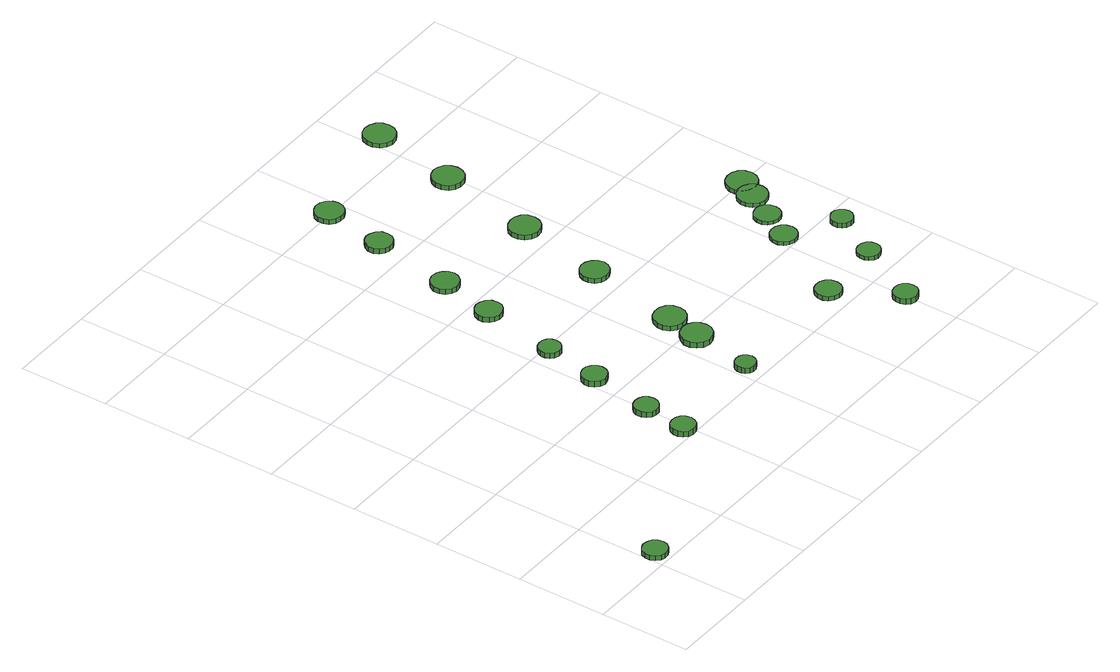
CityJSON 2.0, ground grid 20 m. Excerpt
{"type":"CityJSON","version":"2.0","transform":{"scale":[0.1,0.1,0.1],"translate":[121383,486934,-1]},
"CityObjects":{
"tree1":{"type":"SolitaryVegetationObject","attributes":{"function":"something"},"geometry":[{"type":"MultiSurface","lod":"1","boundaries":[[[0,1,2,3,4,5,6,7,8,9,10,11,12,13,14]],[[15,16,17,18,19,20,21,22,23,24,25,26,27,28,29]],[[0,29,28,1]],[[1,28,27,2]],[[2,27,26,3]],[[3,26,25,4]],[[4,25,24,5]],[[5,24,23,6]],[[6,23,22,7]],[[7,22,21,8]],[[8,21,20,9]],[[9,20,19,10]],[[10,19,18,11]],[[11,18,17,12]],[[12,17,16,13]],[[13,16,15,14]],[[14,15,29,0]]]}]},
"tree2":{"type":"SolitaryVegetationObject","attributes":{"function":"something"},"geometry":[{"type":"MultiSurface","lod":"1","boundaries":[[[30,31,32,33,34,35,36,37,38,39,40,41,42,43,44]],[[45,46,47,48,49,50,51,52,53,54,55,56,57,58,59]],[[30,59,58,31]],[[31,58,57,32]],[[32,57,56,33]],[[33,56,55,34]],[[34,55,54,35]],[[35,54,53,36]],[[36,53,52,37]],[[37,52,51,38]],[[38,51,50,39]],[[39,50,49,40]],[[40,49,48,41]],[[41,48,47,42]],[[42,47,46,43]],[[43,46,45,44]],[[44,45,59,30]]]}]},
"tree3":{"type":"SolitaryVegetationObject","attributes":{"function":"something"},"geometry":[{"type":"MultiSurface","lod":"1","boundaries":[[[60,61,62,63,64,65,66,67,68,69,70,71,72,73,74]],[[75,76,77,78,79,80,81,82,83,84,85,86,87,88,89]],[[60,89,88,61]],[[61,88,87,62]],[[62,87,86,63]],[[63,86,85,64]],[[64,85,84,65]],[[65,84,83,66]],[[66,83,82,67]],[[67,82,81,68]],[[68,81,80,69]],[[69,80,79,70]],[[70,79,78,71]],[[71,78,77,72]],[[72,77,76,73]],[[73,76,75,74]],[[74,75,89,60]]]}]},
"tree4":{"type":"SolitaryVegetationObject","attributes":{"function":"something"},"geometry":[{"type":"MultiSurface","lod":"1","boundaries":[[[90,91,92,93,94,95,96,97,98,99,100,101,102,103,104]],[[105,106,107,108,109,110,111,112,113,114,115,116,117,118,119]],[[90,119,118,91]],[[91,118,117,92]],[[92,117,116,93]],[[93,116,115,94]],[[94,115,114,95]],[[95,114,113,96]],[[96,113,112,97]],[[97,112,111,98]],[[98,111,110,99]],[[99,110,109,100]],[[100,109,108,101]],[[101,108,107,102]],[[102,107,106,103]],[[103,106,105,104]],[[104,105,119,90]]]}]},
"tree5":{"type":"SolitaryVegetationObject","attributes":{"function":"something"},"geometry":[{"type":"MultiSurface","lod":"1","boundaries":[[[120,121,122,123,124,125,126,127,128,129,130,131,132,133,134]],[[135,136,137,138,139,140,141,142,143,144,145,146,147,148,149]],[[120,149,148,121]],[[121,148,147,122]],[[122,147,146,123]],[[123,146,145,124]],[[124,145,144,125]],[[125,144,143,126]],[[126,143,142,127]],[[127,142,141,128]],[[128,141,140,129]],[[129,140,139,130]],[[130,139,138,131]],[[131,138,137,132]],[[132,137,136,133]],[[133,136,135,134]],[[134,135,149,120]]]}]},
"tree6":{"type":"SolitaryVegetationObject","attributes":{"function":"something"},"geometry":[{"type":"MultiSurface","lod":"1","boundaries":[[[150,151,152,153,154,155,156,157,158,159,160,161,162,163,164]],[[165,166,167,168,169,170,171,172,173,174,175,176,177,178,179]],[[150,179,178,151]],[[151,178,177,152]],[[152,177,176,153]],[[153,176,175,154]],[[154,175,174,155]],[[155,174,173,156]],[[156,173,172,157]],[[157,172,171,158]],[[158,171,170,159]],[[159,170,169,160]],[[160,169,168,161]],[[161,168,167,162]],[[162,167,166,163]],[[163,166,165,164]],[[164,165,179,150]]]}]},
"tree7":{"type":"SolitaryVegetationObject","attributes":{"function":"something"},"geometry":[{"type":"MultiSurface","lod":"1","boundaries":[[[180,181,182,183,184,185,186,187,188,189,190,191,192,193,194]],[[195,196,197,198,199,200,201,202,203,204,205,206,207,208,209]],[[180,209,208,181]],[[181,208,207,182]],[[182,207,206,183]],[[183,206,205,184]],[[184,205,204,185]],[[185,204,203,186]],[[186,203,202,187]],[[187,202,201,188]],[[188,201,200,189]],[[189,200,199,190]],[[190,199,198,191]],[[191,198,197,192]],[[192,197,196,193]],[[193,196,195,194]],[[194,195,209,180]]]}]},
"tree8":{"type":"SolitaryVegetationObject","attributes":{"function":"something"},"geometry":[{"type":"MultiSurface","lod":"1","boundaries":[[[210,211,212,213,214,215,216,217,218,219,220,221,222,223,224]],[[225,226,227,228,229,230,231,232,233,234,235,236,237,238,239]],[[210,239,238,211]],[[211,238,237,212]],[[212,237,236,213]],[[213,236,235,214]],[[214,235,234,215]],[[215,234,233,216]],[[216,233,232,217]],[[217,232,231,218]],[[218,231,230,219]],[[219,230,229,220]],[[220,229,228,221]],[[221,228,227,222]],[[222,227,226,223]],[[223,226,225,224]],[[224,225,239,210]]]}]},
"tree9":{"type":"SolitaryVegetationObject","attributes":{"function":"something"},"geometry":[{"type":"MultiSurface","lod":"1","boundaries":[[[240,241,242,243,244,245,246,247,248,249,250,251,252,253,254]],[[255,256,257,258,259,260,261,262,263,264,265,266,267,268,269]],[[240,269,268,241]],[[241,268,267,242]],[[242,267,266,243]],[[243,266,265,244]],[[244,265,264,245]],[[245,264,263,246]],[[246,263,262,247]],[[247,262,261,248]],[[248,261,260,249]],[[249,260,259,250]],[[250,259,258,251]],[[251,258,257,252]],[[252,257,256,253]],[[253,256,255,254]],[[254,255,269,240]]]}]},
"tree10":{"type":"SolitaryVegetationObject","attributes":{"function":"something"},"geometry":[{"type":"MultiSurface","lod":"1","boundaries":[[[270,271,272,273,274,275,276,277,278,279,280,281,282,283,284]],[[285,286,287,288,289,290,291,292,293,294,295,296,297,298,299]],[[270,299,298,271]],[[271,298,297,272]],[[272,297,296,273]],[[273,296,295,274]],[[274,295,294,275]],[[275,294,293,276]],[[276,293,292,277]],[[277,292,291,278]],[[278,291,290,279]],[[279,290,289,280]],[[280,289,288,281]],[[281,288,287,282]],[[282,287,286,283]],[[283,286,285,284]],[[284,285,299,270]]]}]},
"tree11":{"type":"SolitaryVegetationObject","attributes":{"function":"something"},"geometry":[{"type":"MultiSurface","lod":"1","boundaries":[[[300,301,302,303,304,305,306,307,308,309,310,311,312,313,314]],[[315,316,317,318,319,320,321,322,323,324,325,326,327,328,329]],[[300,329,328,301]],[[301,328,327,302]],[[302,327,326,303]],[[303,326,325,304]],[[304,325,324,305]],[[305,324,323,306]],[[306,323,322,307]],[[307,322,321,308]],[[308,321,320,309]],[[309,320,319,310]],[[310,319,318,311]],[[311,318,317,312]],[[312,317,316,313]],[[313,316,315,314]],[[314,315,329,300]]]}]},
"tree12":{"type":"SolitaryVegetationObject","attributes":{"function":"something"},"geometry":[{"type":"MultiSurface","lod":"1","boundaries":[[[330,331,332,333,334,335,336,337,338,339,340,341,342,343,344]],[[345,346,347,348,349,350,351,352,353,354,355,356,357,358,359]],[[330,359,358,331]],[[331,358,357,332]],[[332,357,356,333]],[[333,356,355,334]],[[334,355,354,335]],[[335,354,353,336]],[[336,353,352,337]],[[337,352,351,338]],[[338,351,350,339]],[[339,350,349,340]],[[340,349,348,341]],[[341,348,347,342]],[[342,347,346,343]],[[343,346,345,344]],[[344,345,359,330]]]}]},
"tree13":{"type":"SolitaryVegetationObject","attributes":{"function":"something"},"geometry":[{"type":"MultiSurface","lod":"1","boundaries":[[[360,361,362,363,364,365,366,367,368,369,370,371,372,373,374]],[[375,376,377,378,379,380,381,382,383,384,385,386,387,388,389]],[[360,389,388,361]],[[361,388,387,362]],[[362,387,386,363]],[[363,386,385,364]],[[364,385,384,365]],[[365,384,383,366]],[[366,383,382,367]],[[367,382,381,368]],[[368,381,380,369]],[[369,380,379,370]],[[370,379,378,371]],[[371,378,377,372]],[[372,377,376,373]],[[373,376,375,374]],[[374,375,389,360]]]}]},
"tree14":{"type":"SolitaryVegetationObject","attributes":{"function":"something"},"geometry":[{"type":"MultiSurface","lod":"1","boundaries":[[[390,391,392,393,394,395,396,397,398,399,400,401,402,403,404]],[[405,406,407,408,409,410,411,412,413,414,415,416,417,418,419]],[[390,419,418,391]],[[391,418,417,392]],[[392,417,416,393]],[[393,416,415,394]],[[394,415,414,395]],[[395,414,413,396]],[[396,413,412,397]],[[397,412,411,398]],[[398,411,410,399]],[[399,410,409,400]],[[400,409,408,401]],[[401,408,407,402]],[[402,407,406,403]],[[403,406,405,404]],[[404,405,419,390]]]}]},
"tree15":{"type":"SolitaryVegetationObject","attributes":{"function":"something"},"geometry":[{"type":"MultiSurface","lod":"1","boundaries":[[[420,421,422,423,424,425,426,427,428,429,430,431,432,433,434]],[[435,436,437,438,439,440,441,442,443,444,445,446,447,448,449]],[[420,449,448,421]],[[421,448,447,422]],[[422,447,446,423]],[[423,446,445,424]],[[424,445,444,425]],[[425,444,443,426]],[[426,443,442,427]],[[427,442,441,428]],[[428,441,440,429]],[[429,440,439,430]],[[430,439,438,431]],[[431,438,437,432]],[[432,437,436,433]],[[433,436,435,434]],[[434,435,449,420]]]}]},
"tree16":{"type":"SolitaryVegetationObject","attributes":{"function":"something"},"geometry":[{"type":"MultiSurface","lod":"1","boundaries":[[[450,451,452,453,454,455,456,457,458,459,460,461,462,463,464]],[[465,466,467,468,469,470,471,472,473,474,475,476,477,478,479]],[[450,479,478,451]],[[451,478,477,452]],[[452,477,476,453]],[[453,476,475,454]],[[454,475,474,455]],[[455,474,473,456]],[[456,473,472,457]],[[457,472,471,458]],[[458,471,470,459]],[[459,470,469,460]],[[460,469,468,461]],[[461,468,467,462]],[[462,467,466,463]],[[463,466,465,464]],[[464,465,479,450]]]}]},
"tree17":{"type":"SolitaryVegetationObject","attributes":{"function":"something"},"geometry":[{"type":"MultiSurface","lod":"1","boundaries":[[[480,481,482,483,484,485,486,487,488,489,490,491,492,493,494]],[[495,496,497,498,499,500,501,502,503,504,505,506,507,508,509]],[[480,509,508,481]],[[481,508,507,482]],[[482,507,506,483]],[[483,506,505,484]],[[484,505,504,485]],[[485,504,503,486]],[[486,503,502,487]],[[487,502,501,488]],[[488,501,500,489]],[[489,500,499,490]],[[490,499,498,491]],[[491,498,497,492]],[[492,497,496,493]],[[493,496,495,494]],[[494,495,509,480]]]}]},
"tree18":{"type":"SolitaryVegetationObject","attributes":{"function":"something"},"geometry":[{"type":"MultiSurface","lod":"1","boundaries":[[[510,511,512,513,514,515,516,517,518,519,520,521,522,523,524]],[[525,526,527,528,529,530,531,532,533,534,535,536,537,538,539]],[[510,539,538,511]],[[511,538,537,512]],[[512,537,536,513]],[[513,536,535,514]],[[514,535,534,515]],[[515,534,533,516]],[[516,533,532,517]],[[517,532,531,518]],[[518,531,530,519]],[[519,530,529,520]],[[520,529,528,521]],[[521,528,527,522]],[[522,527,526,523]],[[523,526,525,524]],[[524,525,539,510]]]}]},
"tree19":{"type":"SolitaryVegetationObject","attributes":{"function":"something"},"geometry":[{"type":"MultiSurface","lod":"1","boundaries":[[[540,541,542,543,544,545,546,547,548,549,550,551,552,553,554]],[[555,556,557,558,559,560,561,562,563,564,565,566,567,568,569]],[[540,569,568,541]],[[541,568,567,542]],[[542,567,566,543]],[[543,566,565,544]],[[544,565,564,545]],[[545,564,563,546]],[[546,563,562,547]],[[547,562,561,548]],[[548,561,560,549]],[[549,560,559,550]],[[550,559,558,551]],[[551,558,557,552]],[[552,557,556,553]],[[553,556,555,554]],[[554,555,569,540]]]}]},
"tree20":{"type":"SolitaryVegetationObject","attributes":{"function":"something"},"geometry":[{"type":"MultiSurface","lod":"1","boundaries":[[[570,571,572,573,574,575,576,577,578,579,580,581,582,583,584]],[[585,586,587,588,589,590,591,592,593,594,595,596,597,598,599]],[[570,599,598,571]],[[571,598,597,572]],[[572,597,596,573]],[[573,596,595,574]],[[574,595,594,575]],[[575,594,593,576]],[[576,593,592,577]],[[577,592,591,578]],[[578,591,590,579]],[[579,590,589,580]],[[580,589,588,581]],[[581,588,587,582]],[[582,587,586,583]],[[583,586,585,584]],[[584,585,599,570]]]}]},
"tree21":{"type":"SolitaryVegetationObject","attributes":{"function":"something"},"geometry":[{"type":"MultiSurface","lod":"1","boundaries":[[[600,601,602,603,604,605,606,607,608,609,610,611,612,613,614]],[[615,616,617,618,619,620,621,622,623,624,625,626,627,628,629]],[[600,629,628,601]],[[601,628,627,602]],[[602,627,626,603]],[[603,626,625,604]],[[604,625,624,605]],[[605,624,623,606]],[[606,623,622,607]],[[607,622,621,608]],[[608,621,620,609]],[[609,620,619,610]],[[610,619,618,611]],[[611,618,617,612]],[[612,617,616,613]],[[613,616,615,614]],[[614,615,629,600]]]}]},
"tree22":{"type":"SolitaryVegetationObject","attributes":{"function":"something"},"geometry":[{"type":"MultiSurface","lod":"1","boundaries":[[[630,631,632,633,634,635,636,637,638,639,640,641,642,643,644]],[[645,646,647,648,649,650,651,652,653,654,655,656,657,658,659]],[[630,659,658,631]],[[631,658,657,632]],[[632,657,656,633]],[[633,656,655,634]],[[634,655,654,635]],[[635,654,653,636]],[[636,653,652,637]],[[637,652,651,638]],[[638,651,650,639]],[[639,650,649,640]],[[640,649,648,641]],[[641,648,647,642]],[[642,647,646,643]],[[643,646,645,644]],[[644,645,659,630]]]}]},
"tree23":{"type":"SolitaryVegetationObject","attributes":{"function":"something"},"geometry":[{"type":"MultiSurface","lod":"1","boundaries":[[[660,661,662,663,664,665,666,667,668,669,670,671,672,673,674]],[[675,676,677,678,679,680,681,682,683,684,685,686,687,688,689]],[[660,689,688,661]],[[661,688,687,662]],[[662,687,686,663]],[[663,686,685,664]],[[664,685,684,665]],[[665,684,683,666]],[[666,683,682,667]],[[667,682,681,668]],[[668,681,680,669]],[[669,680,679,670]],[[670,679,678,671]],[[671,678,677,672]],[[672,677,676,673]],[[673,676,675,674]],[[674,675,689,660]]]}]},
"tree24":{"type":"SolitaryVegetationObject","attributes":{"function":"something"},"geometry":[{"type":"MultiSurface","lod":"1","boundaries":[[[690,691,692,693,694,695,696,697,698,699,700,701,702,703,704]],[[705,706,707,708,709,710,711,712,713,714,715,716,717,718,719]],[[690,719,718,691]],[[691,718,717,692]],[[692,717,716,693]],[[693,716,715,694]],[[694,715,714,695]],[[695,714,713,696]],[[696,713,712,697]],[[697,712,711,698]],[[698,711,710,699]],[[699,710,709,700]],[[700,709,708,701]],[[701,708,707,702]],[[702,707,706,703]],[[703,706,705,704]],[[704,705,719,690]]]}]}
},
"vertices":[
[54,35,17],[52,46,17],[45,55,17],[35,60,17],[24,62,17],[14,58,17],[5,51,17],[1,40,17],[1,29,17],[5,19,17],[14,11,17],[24,8,17],[35,9,17],[45,15,17],[52,24,17],[52,24,6],[45,15,6],[35,9,6],[24,8,6],[14,11,6],[5,19,6],[1,29,6],[1,40,6],[5,51,6],[14,58,6],[24,62,6],[35,60,6],[45,55,6],[52,46,6],[54,35,6],
[407,218,28],[405,229,28],[398,238,28],[389,243,28],[378,244,28],[367,241,28],[359,234,28],[355,224,28],[355,213,28],[359,203,28],[367,195,28],[378,192,28],[389,193,28],[398,198,28],[405,207,28],[405,207,15],[398,198,15],[389,193,15],[378,192,15],[367,195,15],[359,203,15],[355,213,15],[355,224,15],[359,234,15],[367,241,15],[378,244,15],[389,243,15],[398,238,15],[405,229,15],[407,218,15],
[422,318,23],[420,329,23],[414,338,23],[404,343,23],[393,344,23],[383,341,23],[375,333,23],[371,324,23],[371,313,23],[375,303,23],[383,295,23],[393,292,23],[404,293,23],[414,299,23],[420,307,23],[420,307,10],[414,299,10],[404,293,10],[393,292,10],[383,295,10],[375,303,10],[371,313,10],[371,324,10],[375,333,10],[383,341,10],[393,344,10],[404,343,10],[414,338,10],[420,329,10],[422,318,10],
[452,464,19],[450,475,19],[443,484,19],[433,490,19],[422,491,19],[411,487,19],[403,480,19],[398,469,19],[398,458,19],[403,448,19],[411,440,19],[422,436,19],[433,438,19],[443,443,19],[450,453,19],[450,453,6],[443,443,6],[433,438,6],[422,436,6],[411,440,6],[403,448,6],[398,458,6],[398,469,6],[403,480,6],[411,487,6],[422,491,6],[433,490,6],[443,484,6],[450,475,6],[452,464,6],
[472,588,18],[470,598,18],[464,606,18],[456,611,18],[446,612,18],[436,609,18],[429,602,18],[425,593,18],[425,583,18],[429,574,18],[436,567,18],[446,564,18],[456,565,18],[464,570,18],[470,578,18],[470,578,6],[464,570,6],[456,565,6],[446,564,6],[436,567,6],[429,574,6],[425,583,6],[425,593,6],[429,602,6],[436,609,6],[446,612,6],[456,611,6],[464,606,6],[470,598,6],[472,588,6],
[647,241,23],[645,250,23],[639,258,23],[631,262,23],[622,263,23],[613,260,23],[606,254,23],[603,246,23],[603,236,23],[606,228,23],[613,221,23],[622,219,23],[631,220,23],[639,224,23],[645,232,23],[645,232,10],[639,224,10],[631,220,10],[622,219,10],[613,221,10],[606,228,10],[603,236,10],[603,246,10],[606,254,10],[613,260,10],[622,263,10],[631,262,10],[639,258,10],[645,250,10],[647,241,10],
[508,757,18],[506,769,18],[499,778,18],[488,784,18],[476,786,18],[465,782,18],[456,774,18],[451,763,18],[451,751,18],[456,740,18],[465,732,18],[476,728,18],[488,730,18],[499,736,18],[506,745,18],[506,745,6],[499,736,6],[488,730,6],[476,728,6],[465,732,6],[456,740,6],[451,751,6],[451,763,6],[456,774,6],[465,782,6],[476,786,6],[488,784,6],[499,778,6],[506,769,6],[508,757,6],
[685,378,19],[682,391,19],[674,403,19],[662,410,19],[648,411,19],[634,407,19],[624,397,19],[618,385,19],[618,371,19],[624,358,19],[634,348,19],[648,344,19],[662,346,19],[674,353,19],[682,364,19],[682,364,6],[674,353,6],[662,346,6],[648,344,6],[634,348,6],[624,358,6],[618,371,6],[618,385,6],[624,397,6],[634,407,6],[648,411,6],[662,410,6],[674,403,6],[682,391,6],[685,378,6],
[537,881,18],[534,894,18],[526,904,18],[516,910,18],[503,912,18],[491,908,18],[482,899,18],[477,888,18],[477,875,18],[482,864,18],[491,855,18],[503,851,18],[516,853,18],[526,859,18],[534,869,18],[534,869,6],[526,859,6],[516,853,6],[503,851,6],[491,855,6],[482,864,6],[477,875,6],[477,888,6],[482,899,6],[491,908,6],[503,912,6],[516,910,6],[526,904,6],[534,894,6],[537,881,6],
[702,454,17],[699,468,17],[691,480,17],[678,487,17],[664,488,17],[650,484,17],[640,474,17],[634,461,17],[634,447,17],[640,434,17],[650,424,17],[664,420,17],[678,421,17],[691,429,17],[699,440,17],[699,440,6],[691,429,6],[678,421,6],[664,420,6],[650,424,6],[640,434,6],[634,447,6],[634,461,6],[640,474,6],[650,484,6],[664,488,6],[678,487,6],[691,480,6],[699,468,6],[702,454,6],
[567,1064,18],[565,1076,18],[558,1085,18],[547,1091,18],[535,1093,18],[524,1089,18],[515,1081,18],[510,1070,18],[510,1058,18],[515,1047,18],[524,1039,18],[535,1035,18],[547,1036,18],[558,1042,18],[565,1052,18],[565,1052,6],[558,1042,6],[547,1036,6],[535,1035,6],[524,1039,6],[515,1047,6],[510,1058,6],[510,1070,6],[515,1081,6],[524,1089,6],[535,1093,6],[547,1091,6],[558,1085,6],[565,1076,6],[567,1064,6],
[738,663,17],[735,676,17],[727,686,17],[716,692,17],[704,694,17],[692,690,17],[682,681,17],[677,669,17],[677,657,17],[682,645,17],[692,637,17],[704,633,17],[716,634,17],[727,640,17],[735,651,17],[735,651,6],[727,640,6],[716,634,6],[704,633,6],[692,637,6],[682,645,6],[677,657,6],[677,669,6],[682,681,6],[692,690,6],[704,694,6],[716,692,6],[727,686,6],[735,676,6],[738,663,6],
[595,1202,17],[592,1214,17],[584,1225,17],[573,1231,17],[560,1233,17],[548,1228,17],[538,1220,17],[533,1208,17],[533,1195,17],[538,1183,17],[548,1175,17],[560,1171,17],[573,1172,17],[584,1178,17],[592,1189,17],[592,1189,6],[584,1178,6],[573,1172,6],[560,1171,6],[548,1175,6],[538,1183,6],[533,1195,6],[533,1208,6],[538,1220,6],[548,1228,6],[560,1233,6],[573,1231,6],[584,1225,6],[592,1214,6],[595,1202,6],
[950,252,17],[948,264,17],[941,273,17],[931,279,17],[919,280,17],[908,277,17],[899,269,17],[895,258,17],[895,246,17],[899,236,17],[908,228,17],[919,224,17],[931,225,17],[941,231,17],[948,241,17],[948,241,7],[941,231,7],[931,225,7],[919,224,7],[908,228,7],[899,236,7],[895,246,7],[895,258,7],[899,269,7],[908,277,7],[919,280,7],[931,279,7],[941,273,7],[948,264,7],[950,252,7],
[780,860,17],[777,874,17],[769,885,17],[757,892,17],[743,893,17],[730,889,17],[719,880,17],[713,867,17],[713,853,17],[719,840,17],[730,831,17],[743,826,17],[757,828,17],[769,835,17],[777,846,17],[777,846,6],[769,835,6],[757,828,6],[743,826,6],[730,831,6],[719,840,6],[713,853,6],[713,867,6],[719,880,6],[730,889,6],[743,893,6],[757,892,6],[769,885,6],[777,874,6],[780,860,6],
[1022,118,23],[1020,129,23],[1014,138,23],[1004,143,23],[993,144,23],[983,141,23],[975,134,23],[971,124,23],[971,113,23],[975,103,23],[983,95,23],[993,92,23],[1004,93,23],[1014,99,23],[1020,108,23],[1020,108,10],[1014,99,10],[1004,93,10],[993,92,10],[983,95,10],[975,103,10],[971,113,10],[971,124,10],[975,134,10],[983,141,10],[993,144,10],[1004,143,10],[1014,138,10],[1020,129,10],[1022,118,10],
[826,1078,17],[823,1091,17],[815,1103,17],[803,1110,17],[789,1112,17],[775,1107,17],[765,1098,17],[759,1085,17],[759,1070,17],[765,1057,17],[775,1048,17],[789,1044,17],[803,1045,17],[815,1052,17],[823,1064,17],[823,1064,6],[815,1052,6],[803,1045,6],[789,1044,6],[775,1048,6],[765,1057,6],[759,1070,6],[759,1085,6],[765,1098,6],[775,1107,6],[789,1112,6],[803,1110,6],[815,1103,6],[823,1091,6],[826,1078,6],
[1051,431,14],[1048,442,14],[1041,452,14],[1031,458,14],[1019,459,14],[1008,456,14],[999,448,14],[994,437,14],[994,425,14],[999,414,14],[1008,406,14],[1019,402,14],[1031,403,14],[1041,409,14],[1048,419,14],[1048,419,6],[1041,409,6],[1031,403,6],[1019,402,6],[1008,406,6],[999,414,6],[994,425,6],[994,437,6],[999,448,6],[1008,456,6],[1019,459,6],[1031,458,6],[1041,452,6],[1048,442,6],[1051,431,6],
[1099,262,16],[1097,272,16],[1091,281,16],[1082,286,16],[1071,287,16],[1062,284,16],[1054,277,16],[1050,267,16],[1050,257,16],[1054,248,16],[1062,241,16],[1071,237,16],[1082,239,16],[1091,244,16],[1097,252,16],[1097,252,7],[1091,244,7],[1082,239,7],[1071,237,7],[1062,241,7],[1054,248,7],[1050,257,7],[1050,267,7],[1054,277,7],[1062,284,7],[1071,287,7],[1082,286,7],[1091,281,7],[1097,272,7],[1099,262,7],
[1086,496,14],[1084,507,14],[1077,517,14],[1067,523,14],[1055,524,14],[1044,520,14],[1035,513,14],[1030,502,14],[1030,490,14],[1035,479,14],[1044,472,14],[1055,468,14],[1067,469,14],[1077,475,14],[1084,485,14],[1084,485,6],[1077,475,6],[1067,469,6],[1055,468,6],[1044,472,6],[1035,479,6],[1030,490,6],[1030,502,6],[1035,513,6],[1044,520,6],[1055,524,6],[1067,523,6],[1077,517,6],[1084,507,6],[1086,496,6],
[863,1269,16],[860,1283,16],[852,1294,16],[840,1301,16],[825,1303,16],[812,1299,16],[801,1289,16],[795,1276,16],[795,1262,16],[801,1248,16],[812,1239,16],[825,1234,16],[840,1236,16],[852,1243,16],[860,1255,16],[860,1255,6],[852,1243,6],[840,1236,6],[825,1234,6],[812,1239,6],[801,1248,6],[795,1262,6],[795,1276,6],[801,1289,6],[812,1299,6],[825,1303,6],[840,1301,6],[852,1294,6],[860,1283,6],[863,1269,6],
[1155,368,17],[1153,377,17],[1147,386,17],[1139,391,17],[1129,392,17],[1119,388,17],[1112,382,17],[1108,373,17],[1108,363,17],[1112,353,17],[1119,347,17],[1129,344,17],[1139,345,17],[1147,350,17],[1153,358,17],[1153,358,6],[1147,350,6],[1139,345,6],[1129,344,6],[1119,347,6],[1112,353,6],[1108,363,6],[1108,373,6],[1112,382,6],[1119,388,6],[1129,392,6],[1139,391,6],[1147,386,6],[1153,377,6],[1155,368,6],
[1125,556,15],[1122,569,15],[1114,580,15],[1103,587,15],[1089,589,15],[1076,584,15],[1066,575,15],[1060,563,15],[1060,549,15],[1066,537,15],[1076,527,15],[1089,523,15],[1103,525,15],[1114,532,15],[1122,543,15],[1122,543,6],[1114,532,6],[1103,525,6],[1089,523,6],[1076,527,6],[1066,537,6],[1060,549,6],[1060,563,6],[1066,575,6],[1076,584,6],[1089,589,6],[1103,587,6],[1114,580,6],[1122,569,6],[1125,556,6],
[1149,598,15],[1146,612,15],[1138,623,15],[1126,630,15],[1112,631,15],[1098,627,15],[1088,618,15],[1082,605,15],[1082,591,15],[1088,578,15],[1098,569,15],[1112,565,15],[1126,566,15],[1138,573,15],[1146,584,15],[1146,584,6],[1138,573,6],[1126,566,6],[1112,565,6],[1098,569,6],[1088,578,6],[1082,591,6],[1082,605,6],[1088,618,6],[1098,627,6],[1112,631,6],[1126,630,6],[1138,623,6],[1146,612,6],[1149,598,6]
]}
